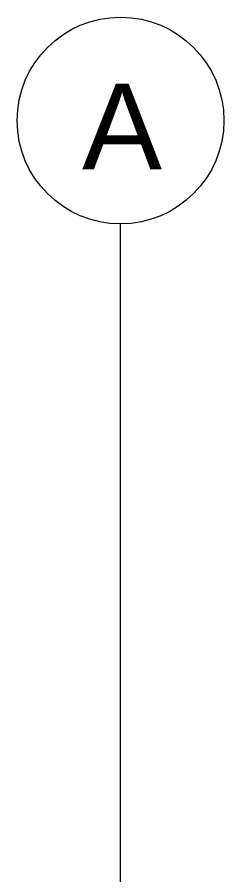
# Model space of a CAD drawing. Header units: inches. Extents: x -6 to 158, y 10 to 161.
# Drawn here: x 73.596 to 74.116, y 21.801 to 23.958 of the extents above; entities that cross this region are included whole.
import ezdxf

# ---------------------------------------------------------------- set-up
doc = ezdxf.new("R2010")
doc.units = ezdxf.units.IN
doc.header["$MEASUREMENT"] = 0
doc.linetypes.add('Grid Line', pattern=[22.225, 12.7, -3.175, 3.175, -3.175])
doc.layers.add('2 Ejes 2', color=2, linetype='Continuous')
doc.layers.add('S-GRID', color=1, linetype='Continuous', lineweight=9)
doc.layers.add('S-GRID-IDEN', color=1, linetype='Continuous', lineweight=9)
doc.styles.add('Arial_1', font='arial.ttf', dxfattribs={"height": 450})

# ---------------------------------------------------------------- blocks, each defined once
blk = doc.blocks.new('Grid - M_Grid Head - Circle-10837-Section 2')
at = {"layer": 'S-GRID-IDEN'}
blk.add_circle((-13843.7, 10530.4), 325, dxfattribs=at)

msp = doc.modelspace()

# ---------------------------------------------------------------- linework, layer by layer
at = {"layer": 'S-GRID', "color": 253, "linetype": 'Grid Line'}
msp.add_line((73.8565, 13.2322), (73.8565, 23.4377), dxfattribs=at)

# ---------------------------------------------------------------- block references
at = {"layer": 'S-GRID-IDEN', "color": 253, "xscale": 0.0008000000000000003, "yscale": 0.0008000000000000003, "zscale": 0.0008000000000000003}
msp.add_blockref('Grid - M_Grid Head - Circle-10837-Section 2', (84.9315, 15.2733), dxfattribs=at)

# ---------------------------------------------------------------- texts
at = {"layer": '2 Ejes 2', "color": 253, "insert": (73.7597, 23.7907), "char_height": 0.216, "width": 0.203949, "attachment_point": 1, "style": 'Arial_1'}
msp.add_mtext('A', dxfattribs=at)

doc.saveas('drawing.dxf')
